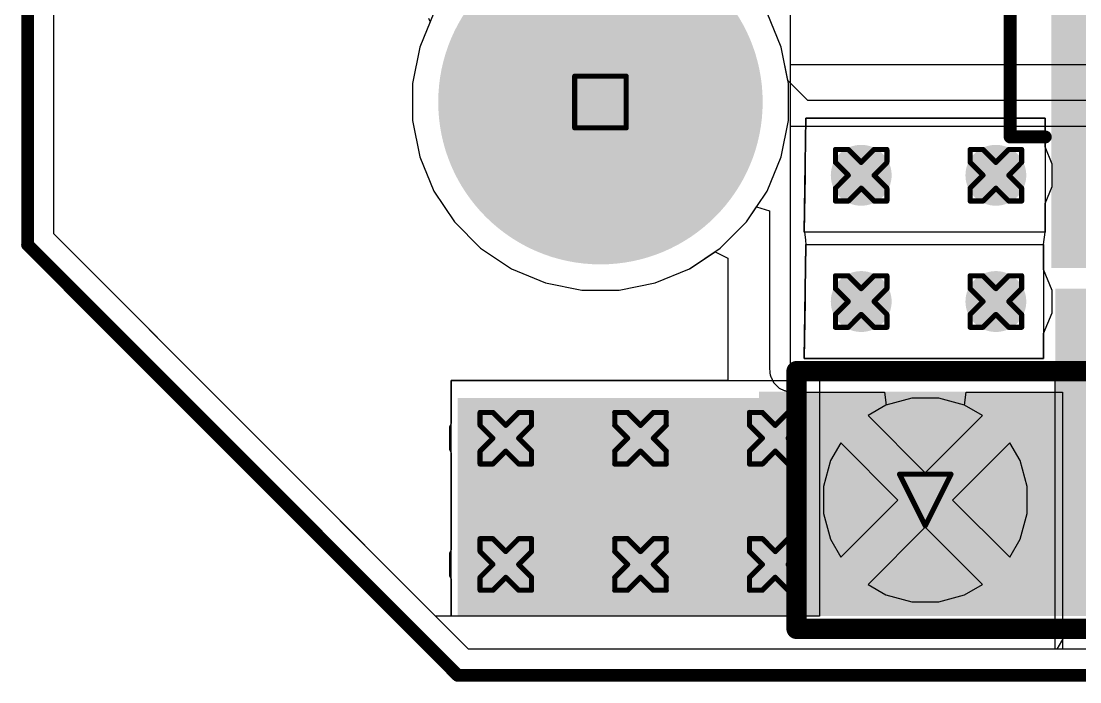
# Model space of a CAD drawing. Header units: inches. Extents: x -6 to 328, y -6 to 90.
# Drawn here: x -5.71 to 4.73, y -5.71 to 0.8 of the extents above; entities that cross this region are included whole.
import ezdxf

# ---------------------------------------------------------------- set-up
doc = ezdxf.new("R2010")
doc.units = ezdxf.units.IN
for name, color, linetype in [('Board Outline', 216, 'Continuous'), ('Bottom Layer', 5, 'Continuous'), ('Bottom Solder', 6, 'Continuous'), ('Drill Drawing', 1, 'Continuous'), ('GND', 76, 'Continuous'), ('Multi-Layer', 9, 'Continuous'), ('Pad Holes', 156, 'Continuous'), ('PWR', 16, 'Continuous'), ('Top Layer', 1, 'Continuous'), ('Top Overlay', 2, 'Continuous'), ('Top Paste', 8, 'Continuous'), ('Top Solder', 216, 'Continuous'), ('Via Holes', 16, 'Continuous')]:
    doc.layers.add(name, color=color, linetype=linetype)

# ---------------------------------------------------------------- blocks, each defined once
blk = doc.blocks.new('HDR1X2__54')
at = {"layer": 'Bottom Layer'}
blk.add_hatch(color=5, dxfattribs=at).paths.add_polyline_path([(-0.75, 0.75), (0.75, 0.75), (0.75, -0.75), (-0.75, -0.75)])
h = blk.add_hatch(color=5, dxfattribs=at)
edge = h.paths.add_edge_path()
edge.add_arc((2.54, 0), 0.75, 0, 360)
at = {"layer": 'Bottom Solder'}
blk.add_hatch(color=6, dxfattribs=at).paths.add_polyline_path([(-0.852, 0.852), (0.852, 0.852), (0.852, -0.852), (-0.852, -0.852)])
h = blk.add_hatch(color=6, dxfattribs=at)
edge = h.paths.add_edge_path()
edge.add_arc((2.54, 0), 0.852, 0, 360)
at = {"layer": 'GND'}
blk.add_hatch(color=76, dxfattribs=at).paths.add_polyline_path([(-0.75, 0.75), (0.75, 0.75), (0.75, -0.75), (-0.75, -0.75)])
h = blk.add_hatch(color=76, dxfattribs=at)
edge = h.paths.add_edge_path()
edge.add_arc((2.54, 0), 0.75, 0, 360)
at = {"layer": 'Multi-Layer'}
blk.add_hatch(color=9, dxfattribs=at).paths.add_polyline_path([(-0.75, 0.75), (0.75, 0.75), (0.75, -0.75), (-0.75, -0.75)])
h = blk.add_hatch(color=9, dxfattribs=at)
edge = h.paths.add_edge_path()
edge.add_arc((2.54, 0), 0.75, 0, 360)
at = {"layer": 'Pad Holes'}
h = blk.add_hatch(color=7, dxfattribs=at)
edge = h.paths.add_edge_path()
edge.add_arc((0, 0), 0.45, 0, 360)
h = blk.add_hatch(color=7, dxfattribs=at)
edge = h.paths.add_edge_path()
edge.add_arc((2.54, 0), 0.45, 0, 360)
at = {"layer": 'PWR'}
blk.add_hatch(color=16, dxfattribs=at).paths.add_polyline_path([(-0.75, 0.75), (0.75, 0.75), (0.75, -0.75), (-0.75, -0.75)])
h = blk.add_hatch(color=16, dxfattribs=at)
edge = h.paths.add_edge_path()
edge.add_arc((2.54, 0), 0.75, 0, 360)
at = {"layer": 'Top Layer'}
blk.add_hatch(color=1, dxfattribs=at).paths.add_polyline_path([(-0.75, 0.75), (0.75, 0.75), (0.75, -0.75), (-0.75, -0.75)])
h = blk.add_hatch(color=1, dxfattribs=at)
edge = h.paths.add_edge_path()
edge.add_arc((2.54, 0), 0.75, 0, 360)
at = {"layer": 'Top Solder'}
blk.add_hatch(color=216, dxfattribs=at).paths.add_polyline_path([(-0.852, 0.852), (0.852, 0.852), (0.852, -0.852), (-0.852, -0.852)])
h = blk.add_hatch(color=216, dxfattribs=at)
edge = h.paths.add_edge_path()
edge.add_arc((2.54, 0), 0.852, 0, 360)
at = {"layer": 'Top Overlay', "const_width": 0.2}
for points in [[(-1.27, 1.27), (-1.27, -1.27)], [(3.81, 1.27), (-1.27, 1.27)], [(3.81, 1.27), (3.81, -1.27)], [(3.81, -1.27), (-1.27, -1.27)]]:
    blk.add_lwpolyline(points, dxfattribs=at)
at = {"layer": 'Top Overlay', "const_width": 0.1}
for points in [[(-1.32, 1.27, 1), (-1.22, 1.27, 1)], [(-1.32, 1.27, 1), (-1.22, 1.27, 1)], [(3.76, 1.27, 1), (3.86, 1.27, 1)], [(3.76, 1.27, 1), (3.86, 1.27, 1)], [(-1.32, -1.27, 1), (-1.22, -1.27, 1)], [(-1.32, -1.27, 1), (-1.22, -1.27, 1)], [(3.76, -1.27, 1), (3.86, -1.27, 1)], [(3.76, -1.27, 1), (3.86, -1.27, 1)]]:
    blk.add_lwpolyline(points, format="xyb", close=True, dxfattribs=at)
blk = doc.blocks.new('SMA_60')
at = {"layer": 'Top Layer'}
for points in [[(-3.25, 0.85), (-0.75, 0.85), (-0.75, -0.85), (-3.25, -0.85)], [(0.75, 0.85), (3.25, 0.85), (3.25, -0.85), (0.75, -0.85)]]:
    blk.add_hatch(color=1, dxfattribs=at).paths.add_polyline_path(points)
at = {"layer": 'Top Overlay'}
for points in [[(-4.445, -1.422), (-3.278, -1.422), (-3.278, 1.422), (-4.445, 1.422)], [(-3.3, 0.924), (-2.596, 0.924), (-2.596, 1.422), (-3.3, 1.422)], [(-3.3, -1.422), (-2.596, -1.422), (-2.596, -0.924), (-3.3, -0.924)]]:
    blk.add_hatch(color=2, dxfattribs=at).paths.add_polyline_path(points)
at = {"layer": 'Top Paste'}
for points in [[(-3.25, 0.85), (-0.75, 0.85), (-0.75, -0.85), (-3.25, -0.85)], [(0.75, 0.85), (3.25, 0.85), (3.25, -0.85), (0.75, -0.85)]]:
    blk.add_hatch(color=8, dxfattribs=at).paths.add_polyline_path(points)
at = {"layer": 'Top Solder'}
for points in [[(-3.352, 0.952), (-0.648, 0.952), (-0.648, -0.952), (-3.352, -0.952)], [(0.648, 0.952), (3.352, 0.952), (3.352, -0.952), (0.648, -0.952)]]:
    blk.add_hatch(color=216, dxfattribs=at).paths.add_polyline_path(points)
at = {"layer": 'Top Overlay', "const_width": 0.127}
for points in [[(2.061, 1.358), (-2.658, 1.358)], [(2.061, 1.012), (2.061, 1.358)], [(2.061, -1.358), (2.061, -1.012)], [(2.061, -1.358), (-2.658, -1.358)]]:
    blk.add_lwpolyline(points, dxfattribs=at)
at = {"layer": 'Top Overlay', "const_width": 0.0635}
for points in [[(-2.69, 1.358, 1), (-2.626, 1.358, 1)], [(2.029, 1.358, 1), (2.093, 1.358, 1)], [(2.029, 1.358, 1), (2.093, 1.358, 1)], [(2.029, 1.012, 1), (2.093, 1.012, 1)], [(2.029, -1.012, 1), (2.093, -1.012, 1)], [(-2.69, -1.358, 1), (-2.626, -1.358, 1)], [(2.029, -1.358, 1), (2.093, -1.358, 1)], [(2.029, -1.358, 1), (2.093, -1.358, 1)]]:
    blk.add_lwpolyline(points, format="xyb", close=True, dxfattribs=at)

msp = doc.modelspace()

# ---------------------------------------------------------------- hatches: boundary and pattern name
at = {"layer": 'Bottom Layer'}
h = msp.add_hatch(color=5, dxfattribs=at)
edge = h.paths.add_edge_path()
edge.add_arc((2.572, -0.722), 0.3, 0, 360)
h = msp.add_hatch(color=5, dxfattribs=at)
edge = h.paths.add_edge_path()
edge.add_arc((3.9, -0.722), 0.3, 0, 360)
h = msp.add_hatch(color=5, dxfattribs=at)
edge = h.paths.add_edge_path()
edge.add_arc((2.572, -1.966), 0.3, 0, 360)
h = msp.add_hatch(color=5, dxfattribs=at)
edge = h.paths.add_edge_path()
edge.add_arc((3.9, -1.966), 0.3, 0, 360)
msp.add_hatch(color=5, dxfattribs=at).paths.add_polyline_path([(-1.407, -5.065), (4.43, -5.065), (4.43, -2.918), (-1.407, -2.918)])
h = msp.add_hatch(color=5, dxfattribs=at)
edge = h.paths.add_edge_path()
edge.add_arc((-0.934, -3.313), 0.3, 0, 360)
h = msp.add_hatch(color=5, dxfattribs=at)
edge = h.paths.add_edge_path()
edge.add_arc((0.395, -3.313), 0.3, 0, 360)
h = msp.add_hatch(color=5, dxfattribs=at)
edge = h.paths.add_edge_path()
edge.add_arc((1.724, -3.313), 0.3, 0, 360)
h = msp.add_hatch(color=5, dxfattribs=at)
edge = h.paths.add_edge_path()
edge.add_arc((-0.934, -4.557), 0.3, 0, 360)
h = msp.add_hatch(color=5, dxfattribs=at)
edge = h.paths.add_edge_path()
edge.add_arc((0.395, -4.557), 0.3, 0, 360)
h = msp.add_hatch(color=5, dxfattribs=at)
edge = h.paths.add_edge_path()
edge.add_arc((1.724, -4.557), 0.3, 0, 360)
at = {"layer": 'Bottom Solder'}
h = msp.add_hatch(color=6, dxfattribs=at)
edge = h.paths.add_edge_path()
edge.add_arc((0, 0), 0.102, 0, 360)
at = {"layer": 'GND'}
h = msp.add_hatch(color=76, dxfattribs=at)
edge = h.paths.add_edge_path()
edge.add_arc((2.572, -0.722), 0.3, 0, 360)
h = msp.add_hatch(color=76, dxfattribs=at)
edge = h.paths.add_edge_path()
edge.add_arc((3.9, -0.722), 0.3, 0, 360)
h = msp.add_hatch(color=76, dxfattribs=at)
edge = h.paths.add_edge_path()
edge.add_arc((2.572, -1.966), 0.3, 0, 360)
h = msp.add_hatch(color=76, dxfattribs=at)
edge = h.paths.add_edge_path()
edge.add_arc((3.9, -1.966), 0.3, 0, 360)
msp.add_hatch(color=76, dxfattribs=at).paths.add_polyline_path([(1.563, -4.887), (4.74, -4.887), (4.74, -2.855), (1.563, -2.855)])
h = msp.add_hatch(color=76, dxfattribs=at)
edge = h.paths.add_edge_path()
edge.add_arc((-0.934, -3.313), 0.3, 0, 360)
h = msp.add_hatch(color=76, dxfattribs=at)
edge = h.paths.add_edge_path()
edge.add_arc((0.395, -3.313), 0.3, 0, 360)
h = msp.add_hatch(color=76, dxfattribs=at)
edge = h.paths.add_edge_path()
edge.add_arc((1.724, -3.313), 0.3, 0, 360)
h = msp.add_hatch(color=76, dxfattribs=at)
edge = h.paths.add_edge_path()
edge.add_arc((-0.934, -4.557), 0.3, 0, 360)
h = msp.add_hatch(color=76, dxfattribs=at)
edge = h.paths.add_edge_path()
edge.add_arc((0.395, -4.557), 0.3, 0, 360)
h = msp.add_hatch(color=76, dxfattribs=at)
edge = h.paths.add_edge_path()
edge.add_arc((1.724, -4.557), 0.3, 0, 360)
at = {"layer": 'Pad Holes'}
h = msp.add_hatch(color=7, dxfattribs=at)
edge = h.paths.add_edge_path()
edge.add_arc((0, 0), 1.6, 0, 360)
at = {"layer": 'PWR'}
h = msp.add_hatch(color=16, dxfattribs=at)
edge = h.paths.add_edge_path()
edge.add_arc((2.572, -0.722), 0.3, 0, 360)
h = msp.add_hatch(color=16, dxfattribs=at)
edge = h.paths.add_edge_path()
edge.add_arc((3.9, -0.722), 0.3, 0, 360)
h = msp.add_hatch(color=16, dxfattribs=at)
edge = h.paths.add_edge_path()
edge.add_arc((2.572, -1.966), 0.3, 0, 360)
h = msp.add_hatch(color=16, dxfattribs=at)
edge = h.paths.add_edge_path()
edge.add_arc((3.9, -1.966), 0.3, 0, 360)
msp.add_hatch(color=16, dxfattribs=at).paths.add_polyline_path([(4.485, -5.065), (7.32, -5.065), (7.32, -1.839), (4.485, -1.839)])
h = msp.add_hatch(color=16, dxfattribs=at)
edge = h.paths.add_edge_path()
edge.add_arc((-0.934, -3.313), 0.3, 0, 360)
h = msp.add_hatch(color=16, dxfattribs=at)
edge = h.paths.add_edge_path()
edge.add_arc((0.395, -3.313), 0.3, 0, 360)
h = msp.add_hatch(color=16, dxfattribs=at)
edge = h.paths.add_edge_path()
edge.add_arc((1.724, -3.313), 0.3, 0, 360)
h = msp.add_hatch(color=16, dxfattribs=at)
edge = h.paths.add_edge_path()
edge.add_arc((-0.934, -4.557), 0.3, 0, 360)
h = msp.add_hatch(color=16, dxfattribs=at)
edge = h.paths.add_edge_path()
edge.add_arc((0.395, -4.557), 0.3, 0, 360)
h = msp.add_hatch(color=16, dxfattribs=at)
edge = h.paths.add_edge_path()
edge.add_arc((1.724, -4.557), 0.3, 0, 360)
at = {"layer": 'Top Layer'}
h = msp.add_hatch(color=1, dxfattribs=at)
edge = h.paths.add_edge_path()
edge.add_arc((2.572, -0.722), 0.3, 0, 360)
h = msp.add_hatch(color=1, dxfattribs=at)
edge = h.paths.add_edge_path()
edge.add_arc((3.9, -0.722), 0.3, 0, 360)
h = msp.add_hatch(color=1, dxfattribs=at)
edge = h.paths.add_edge_path()
edge.add_arc((2.572, -1.966), 0.3, 0, 360)
h = msp.add_hatch(color=1, dxfattribs=at)
edge = h.paths.add_edge_path()
edge.add_arc((3.9, -1.966), 0.3, 0, 360)
msp.add_hatch(color=1, dxfattribs=at).paths.add_polyline_path([(1.724, -5.065), (4.557, -5.065), (4.557, -2.859), (1.724, -2.859)])
h = msp.add_hatch(color=1, dxfattribs=at)
edge = h.paths.add_edge_path()
edge.add_arc((-0.934, -3.313), 0.3, 0, 360)
h = msp.add_hatch(color=1, dxfattribs=at)
edge = h.paths.add_edge_path()
edge.add_arc((0.395, -3.313), 0.3, 0, 360)
h = msp.add_hatch(color=1, dxfattribs=at)
edge = h.paths.add_edge_path()
edge.add_arc((1.724, -3.313), 0.3, 0, 360)
h = msp.add_hatch(color=1, dxfattribs=at)
edge = h.paths.add_edge_path()
edge.add_arc((-0.934, -4.557), 0.3, 0, 360)
h = msp.add_hatch(color=1, dxfattribs=at)
edge = h.paths.add_edge_path()
edge.add_arc((0.395, -4.557), 0.3, 0, 360)
h = msp.add_hatch(color=1, dxfattribs=at)
edge = h.paths.add_edge_path()
edge.add_arc((1.724, -4.557), 0.3, 0, 360)
at = {"layer": 'Top Solder'}
h = msp.add_hatch(color=216, dxfattribs=at)
edge = h.paths.add_edge_path()
edge.add_arc((0, 0), 0.102, 0, 360)
at = {"layer": 'Via Holes'}
h = msp.add_hatch(color=7, dxfattribs=at)
edge = h.paths.add_edge_path()
edge.add_arc((2.572, -0.722), 0.15, 0, 360)
h = msp.add_hatch(color=7, dxfattribs=at)
edge = h.paths.add_edge_path()
edge.add_arc((3.9, -0.722), 0.15, 0, 360)
h = msp.add_hatch(color=7, dxfattribs=at)
edge = h.paths.add_edge_path()
edge.add_arc((2.572, -1.966), 0.15, 0, 360)
h = msp.add_hatch(color=7, dxfattribs=at)
edge = h.paths.add_edge_path()
edge.add_arc((3.9, -1.966), 0.15, 0, 360)
h = msp.add_hatch(color=7, dxfattribs=at)
edge = h.paths.add_edge_path()
edge.add_arc((-0.934, -3.313), 0.15, 0, 360)
h = msp.add_hatch(color=7, dxfattribs=at)
edge = h.paths.add_edge_path()
edge.add_arc((0.395, -3.313), 0.15, 0, 360)
h = msp.add_hatch(color=7, dxfattribs=at)
edge = h.paths.add_edge_path()
edge.add_arc((1.724, -3.313), 0.15, 0, 360)
h = msp.add_hatch(color=7, dxfattribs=at)
edge = h.paths.add_edge_path()
edge.add_arc((-0.934, -4.557), 0.15, 0, 360)
h = msp.add_hatch(color=7, dxfattribs=at)
edge = h.paths.add_edge_path()
edge.add_arc((0.395, -4.557), 0.15, 0, 360)
h = msp.add_hatch(color=7, dxfattribs=at)
edge = h.paths.add_edge_path()
edge.add_arc((1.724, -4.557), 0.15, 0, 360)

# ---------------------------------------------------------------- linework, layer by layer
at = {"layer": 'Board Outline', "const_width": 0.127}
for points in [[(-5.65, 32.407), (-5.65, -1.407)], [(-5.65, -1.407), (-1.407, -5.65)], [(-1.407, -5.65), (32.407, -5.65)]]:
    msp.add_lwpolyline(points, dxfattribs=at)
at = {"layer": 'Board Outline', "const_width": 0.0635}
for points in [[(-5.682, -1.407, 1), (-5.618, -1.407, 1)], [(-5.682, -1.407, 1), (-5.618, -1.407, 1)], [(-1.439, -5.65, 1), (-1.376, -5.65, 1)], [(-1.439, -5.65, 1), (-1.376, -5.65, 1)]]:
    msp.add_lwpolyline(points, format="xyb", close=True, dxfattribs=at)
at = {"layer": 'Bottom Layer'}
for p, q in [((-5.391, -1.3), (-5.391, 19.96)), ((-1.643, 0.878), (-1.783, 0.541)), ((1.783, 0.541), (1.643, 0.878)), ((-1.783, 0.541), (-1.854, 0.183)), ((1.848, 0.213), (1.783, 0.541)), ((2.046, 0.015), (1.848, 0.213)), ((-1.854, 0.183), (-1.854, -0.183)), ((6.437, 0.015), (2.046, 0.015)), ((-1.854, -0.183), (-1.783, -0.541)), ((1.874, -0.471), (1.874, -0.239)), ((1.874, -0.239), (6.335, -0.239)), ((1.874, -2.632), (1.874, -0.471)), ((-1.783, -0.541), (-1.643, -0.878)), ((-1.643, -0.878), (-1.44, -1.182)), ((1.44, -1.182), (1.54, -1.032)), ((1.54, -1.032), (1.667, -1.071)), ((1.667, -1.071), (1.667, -2.632)), ((-1.44, -1.182), (-1.182, -1.44)), ((1.182, -1.44), (1.44, -1.182)), ((-1.3, -5.391), (-5.391, -1.3)), ((-1.182, -1.44), (-0.878, -1.643)), ((0.878, -1.643), (1.182, -1.44)), ((-0.878, -1.643), (-0.541, -1.783)), ((0.541, -1.783), (0.878, -1.643)), ((-0.541, -1.783), (-0.183, -1.854)), ((-0.183, -1.854), (0.183, -1.854)), ((0.183, -1.854), (0.541, -1.783)), ((1.667, -2.632), (1.671, -2.652)), ((1.671, -2.652), (1.671, -2.672)), ((1.671, -2.672), (1.675, -2.689)), ((1.675, -2.689), (1.682, -2.708)), ((1.682, -2.708), (1.683, -2.711)), ((1.683, -2.711), (1.685, -2.713)), ((1.685, -2.713), (1.706, -2.764)), ((1.878, -2.649), (1.874, -2.632)), ((1.895, -2.652), (1.878, -2.649)), ((4.764, -2.652), (1.895, -2.652)), ((1.706, -2.764), (1.74, -2.798)), ((1.74, -2.798), (1.763, -2.821)), ((1.763, -2.821), (1.763, -2.821)), ((1.763, -2.821), (1.763, -2.821)), ((1.763, -2.821), (1.813, -2.842)), ((1.813, -2.842), (1.816, -2.843)), ((1.816, -2.843), (1.818, -2.844)), ((1.818, -2.844), (1.837, -2.852)), ((1.837, -2.852), (1.837, -2.852)), ((1.837, -2.852), (1.837, -2.852)), ((1.837, -2.852), (1.854, -2.855)), ((1.854, -2.855), (1.875, -2.855)), ((1.875, -2.855), (1.895, -2.859)), ((1.895, -2.859), (2.8, -2.859)), ((2.8, -2.859), (2.817, -2.986)), ((3.59, -2.986), (3.607, -2.859)), ((3.607, -2.859), (4.557, -2.859)), ((4.557, -2.859), (4.557, -2.918)), ((4.557, -2.918), (4.557, -2.918)), ((4.557, -2.918), (4.557, -4.926)), ((2.816, -2.986), (2.639, -3.088)), ((2.817, -2.986), (2.816, -2.986)), ((3.591, -2.986), (3.59, -2.986)), ((3.768, -3.088), (3.591, -2.986)), ((2.639, -3.088), (3.204, -3.653)), ((3.204, -3.653), (3.768, -3.088)), ((2.37, -3.358), (2.268, -3.534)), ((2.934, -3.922), (2.37, -3.358)), ((4.037, -3.358), (3.473, -3.922)), ((4.139, -3.534), (4.037, -3.358)), ((2.268, -3.534), (2.2, -3.79)), ((4.208, -3.79), (4.139, -3.534)), ((2.2, -3.79), (2.2, -4.054)), ((4.208, -4.054), (4.208, -3.79)), ((2.37, -4.486), (2.934, -3.922)), ((3.473, -3.922), (4.037, -4.486)), ((2.2, -4.054), (2.268, -4.309)), ((4.139, -4.309), (4.208, -4.054)), ((3.204, -4.191), (2.639, -4.756)), ((3.768, -4.756), (3.204, -4.191)), ((2.268, -4.309), (2.37, -4.486)), ((4.037, -4.486), (4.139, -4.309)), ((2.639, -4.756), (2.816, -4.858)), ((3.591, -4.858), (3.768, -4.756)), ((2.816, -4.858), (3.071, -4.926)), ((3.336, -4.926), (3.591, -4.858)), ((3.071, -4.926), (3.336, -4.926)), ((4.557, -4.926), (4.557, -5.192)), ((4.557, -5.192), (4.571, -5.264)), ((4.571, -5.273), (4.5, -5.391)), ((4.571, -5.264), (4.571, -5.273)), ((4.5, -5.391), (-1.3, -5.391))]:
    msp.add_line(p, q, dxfattribs=at)
at = {"layer": 'Drill Drawing', "const_width": 0.0508}
for points in [[(-0.254, 0.254), (0.254, 0.254)], [(-0.254, -0.254), (-0.254, 0.254)], [(0.254, -0.254), (0.254, 0.254)], [(-0.254, -0.254), (0.254, -0.254)], [(2.318, -0.595), (2.318, -0.468)], [(2.318, -0.468), (2.445, -0.468)], [(2.445, -0.468), (2.572, -0.595)], [(2.572, -0.595), (2.699, -0.468)], [(2.699, -0.468), (2.826, -0.468)], [(2.826, -0.595), (2.826, -0.468)], [(3.646, -0.595), (3.646, -0.468)], [(3.646, -0.468), (3.773, -0.468)], [(3.773, -0.468), (3.9, -0.595)], [(3.9, -0.595), (4.027, -0.468)], [(4.027, -0.468), (4.154, -0.468)], [(4.154, -0.595), (4.154, -0.468)], [(2.318, -0.595), (2.445, -0.722)], [(2.699, -0.722), (2.826, -0.595)], [(3.646, -0.595), (3.773, -0.722)], [(4.027, -0.722), (4.154, -0.595)], [(2.318, -0.849), (2.445, -0.722)], [(2.699, -0.722), (2.826, -0.849)], [(3.646, -0.849), (3.773, -0.722)], [(4.027, -0.722), (4.154, -0.849)], [(2.318, -0.976), (2.318, -0.849)], [(2.445, -0.976), (2.572, -0.849)], [(2.572, -0.849), (2.699, -0.976)], [(2.826, -0.976), (2.826, -0.849)], [(3.646, -0.976), (3.646, -0.849)], [(3.773, -0.976), (3.9, -0.849)], [(3.9, -0.849), (4.027, -0.976)], [(4.154, -0.976), (4.154, -0.849)], [(2.318, -0.976), (2.445, -0.976)], [(2.699, -0.976), (2.826, -0.976)], [(3.646, -0.976), (3.773, -0.976)], [(4.027, -0.976), (4.154, -0.976)], [(2.318, -1.839), (2.318, -1.712)], [(2.318, -1.712), (2.445, -1.712)], [(2.445, -1.712), (2.572, -1.839)], [(2.572, -1.839), (2.699, -1.712)], [(2.699, -1.712), (2.826, -1.712)], [(2.826, -1.839), (2.826, -1.712)], [(3.646, -1.839), (3.646, -1.712)], [(3.646, -1.712), (3.773, -1.712)], [(3.773, -1.712), (3.9, -1.839)], [(3.9, -1.839), (4.027, -1.712)], [(4.027, -1.712), (4.154, -1.712)], [(4.154, -1.839), (4.154, -1.712)], [(2.318, -1.839), (2.445, -1.966)], [(2.699, -1.966), (2.826, -1.839)], [(3.646, -1.839), (3.773, -1.966)], [(4.027, -1.966), (4.154, -1.839)], [(2.318, -2.093), (2.445, -1.966)], [(2.699, -1.966), (2.826, -2.093)], [(3.646, -2.093), (3.773, -1.966)], [(4.027, -1.966), (4.154, -2.093)], [(2.318, -2.22), (2.318, -2.093)], [(2.445, -2.22), (2.572, -2.093)], [(2.572, -2.093), (2.699, -2.22)], [(2.826, -2.22), (2.826, -2.093)], [(3.646, -2.22), (3.646, -2.093)], [(3.773, -2.22), (3.9, -2.093)], [(3.9, -2.093), (4.027, -2.22)], [(4.154, -2.22), (4.154, -2.093)], [(2.318, -2.22), (2.445, -2.22)], [(2.699, -2.22), (2.826, -2.22)], [(3.646, -2.22), (3.773, -2.22)], [(4.027, -2.22), (4.154, -2.22)], [(-1.188, -3.186), (-1.188, -3.059)], [(-1.188, -3.059), (-1.061, -3.059)], [(-1.061, -3.059), (-0.934, -3.186)], [(-0.934, -3.186), (-0.807, -3.059)], [(-0.807, -3.059), (-0.68, -3.059)], [(-0.68, -3.186), (-0.68, -3.059)], [(0.141, -3.186), (0.141, -3.059)], [(0.141, -3.059), (0.268, -3.059)], [(0.268, -3.059), (0.395, -3.186)], [(0.395, -3.186), (0.522, -3.059)], [(0.522, -3.059), (0.649, -3.059)], [(0.649, -3.186), (0.649, -3.059)], [(1.47, -3.186), (1.47, -3.059)], [(1.47, -3.059), (1.597, -3.059)], [(1.597, -3.059), (1.724, -3.186)], [(1.724, -3.186), (1.851, -3.059)], [(1.851, -3.059), (1.978, -3.059)], [(1.978, -3.186), (1.978, -3.059)], [(-1.188, -3.186), (-1.061, -3.313)], [(-0.807, -3.313), (-0.68, -3.186)], [(0.141, -3.186), (0.268, -3.313)], [(0.522, -3.313), (0.649, -3.186)], [(1.47, -3.186), (1.597, -3.313)], [(1.851, -3.313), (1.978, -3.186)], [(-1.188, -3.44), (-1.061, -3.313)], [(-0.807, -3.313), (-0.68, -3.44)], [(0.141, -3.44), (0.268, -3.313)], [(0.522, -3.313), (0.649, -3.44)], [(1.47, -3.44), (1.597, -3.313)], [(1.851, -3.313), (1.978, -3.44)], [(-1.188, -3.567), (-1.188, -3.44)], [(-1.061, -3.567), (-0.934, -3.44)], [(-0.934, -3.44), (-0.807, -3.567)], [(-0.68, -3.567), (-0.68, -3.44)], [(0.141, -3.567), (0.141, -3.44)], [(0.268, -3.567), (0.395, -3.44)], [(0.395, -3.44), (0.522, -3.567)], [(0.649, -3.567), (0.649, -3.44)], [(1.47, -3.567), (1.47, -3.44)], [(1.597, -3.567), (1.724, -3.44)], [(1.724, -3.44), (1.851, -3.567)], [(1.978, -3.567), (1.978, -3.44)], [(-1.188, -3.567), (-1.061, -3.567)], [(-0.807, -3.567), (-0.68, -3.567)], [(0.141, -3.567), (0.268, -3.567)], [(0.522, -3.567), (0.649, -3.567)], [(1.47, -3.567), (1.597, -3.567)], [(1.851, -3.567), (1.978, -3.567)], [(2.95, -3.668), (3.458, -3.668)], [(2.95, -3.668), (3.204, -4.176)], [(3.204, -4.176), (3.458, -3.668)], [(-1.188, -4.43), (-1.188, -4.303)], [(-1.188, -4.303), (-1.061, -4.303)], [(-1.061, -4.303), (-0.934, -4.43)], [(-0.934, -4.43), (-0.807, -4.303)], [(-0.807, -4.303), (-0.68, -4.303)], [(-0.68, -4.43), (-0.68, -4.303)], [(0.141, -4.43), (0.141, -4.303)], [(0.141, -4.303), (0.268, -4.303)], [(0.268, -4.303), (0.395, -4.43)], [(0.395, -4.43), (0.522, -4.303)], [(0.522, -4.303), (0.649, -4.303)], [(0.649, -4.43), (0.649, -4.303)], [(1.47, -4.43), (1.47, -4.303)], [(1.47, -4.303), (1.597, -4.303)], [(1.597, -4.303), (1.724, -4.43)], [(1.724, -4.43), (1.851, -4.303)], [(1.851, -4.303), (1.978, -4.303)], [(1.978, -4.43), (1.978, -4.303)], [(-1.188, -4.43), (-1.061, -4.557)], [(-0.807, -4.557), (-0.68, -4.43)], [(0.141, -4.43), (0.268, -4.557)], [(0.522, -4.557), (0.649, -4.43)], [(1.47, -4.43), (1.597, -4.557)], [(1.851, -4.557), (1.978, -4.43)], [(-1.188, -4.684), (-1.061, -4.557)], [(-0.807, -4.557), (-0.68, -4.684)], [(0.141, -4.684), (0.268, -4.557)], [(0.522, -4.557), (0.649, -4.684)], [(1.47, -4.684), (1.597, -4.557)], [(1.851, -4.557), (1.978, -4.684)], [(-1.188, -4.811), (-1.188, -4.684)], [(-1.061, -4.811), (-0.934, -4.684)], [(-0.934, -4.684), (-0.807, -4.811)], [(-0.68, -4.811), (-0.68, -4.684)], [(0.141, -4.811), (0.141, -4.684)], [(0.268, -4.811), (0.395, -4.684)], [(0.395, -4.684), (0.522, -4.811)], [(0.649, -4.811), (0.649, -4.684)], [(1.47, -4.811), (1.47, -4.684)], [(1.597, -4.811), (1.724, -4.684)], [(1.724, -4.684), (1.851, -4.811)], [(1.978, -4.811), (1.978, -4.684)], [(-1.188, -4.811), (-1.061, -4.811)], [(-0.807, -4.811), (-0.68, -4.811)], [(0.141, -4.811), (0.268, -4.811)], [(0.522, -4.811), (0.649, -4.811)], [(1.47, -4.811), (1.597, -4.811)], [(1.851, -4.811), (1.978, -4.811)]]:
    msp.add_lwpolyline(points, dxfattribs=at)
at = {"layer": 'Drill Drawing', "const_width": 0.0254}
for points in [[(-0.267, 0.254, 1), (-0.241, 0.254, 1)], [(-0.267, 0.254, 1), (-0.241, 0.254, 1)], [(0.241, 0.254, 1), (0.267, 0.254, 1)], [(0.241, 0.254, 1), (0.267, 0.254, 1)], [(-0.267, -0.254, 1), (-0.241, -0.254, 1)], [(-0.267, -0.254, 1), (-0.241, -0.254, 1)], [(0.241, -0.254, 1), (0.267, -0.254, 1)], [(0.241, -0.254, 1), (0.267, -0.254, 1)], [(2.305, -0.468, 1), (2.33, -0.468, 1)], [(2.305, -0.468, 1), (2.33, -0.468, 1)], [(2.432, -0.468, 1), (2.457, -0.468, 1)], [(2.432, -0.468, 1), (2.457, -0.468, 1)], [(2.686, -0.468, 1), (2.711, -0.468, 1)], [(2.686, -0.468, 1), (2.711, -0.468, 1)], [(2.813, -0.468, 1), (2.838, -0.468, 1)], [(2.813, -0.468, 1), (2.838, -0.468, 1)], [(3.634, -0.468, 1), (3.659, -0.468, 1)], [(3.634, -0.468, 1), (3.659, -0.468, 1)], [(3.761, -0.468, 1), (3.786, -0.468, 1)], [(3.761, -0.468, 1), (3.786, -0.468, 1)], [(4.015, -0.468, 1), (4.04, -0.468, 1)], [(4.015, -0.468, 1), (4.04, -0.468, 1)], [(4.142, -0.468, 1), (4.167, -0.468, 1)], [(4.142, -0.468, 1), (4.167, -0.468, 1)], [(2.305, -0.595, 1), (2.33, -0.595, 1)], [(2.305, -0.595, 1), (2.33, -0.595, 1)], [(2.559, -0.595, 1), (2.584, -0.595, 1)], [(2.559, -0.595, 1), (2.584, -0.595, 1)], [(2.813, -0.595, 1), (2.838, -0.595, 1)], [(2.813, -0.595, 1), (2.838, -0.595, 1)], [(3.634, -0.595, 1), (3.659, -0.595, 1)], [(3.634, -0.595, 1), (3.659, -0.595, 1)], [(3.888, -0.595, 1), (3.913, -0.595, 1)], [(3.888, -0.595, 1), (3.913, -0.595, 1)], [(4.142, -0.595, 1), (4.167, -0.595, 1)], [(4.142, -0.595, 1), (4.167, -0.595, 1)], [(2.432, -0.722, 1), (2.457, -0.722, 1)], [(2.432, -0.722, 1), (2.457, -0.722, 1)], [(2.686, -0.722, 1), (2.711, -0.722, 1)], [(2.686, -0.722, 1), (2.711, -0.722, 1)], [(3.761, -0.722, 1), (3.786, -0.722, 1)], [(3.761, -0.722, 1), (3.786, -0.722, 1)], [(4.015, -0.722, 1), (4.04, -0.722, 1)], [(4.015, -0.722, 1), (4.04, -0.722, 1)], [(2.305, -0.849, 1), (2.33, -0.849, 1)], [(2.305, -0.849, 1), (2.33, -0.849, 1)], [(2.559, -0.849, 1), (2.584, -0.849, 1)], [(2.559, -0.849, 1), (2.584, -0.849, 1)], [(2.813, -0.849, 1), (2.838, -0.849, 1)], [(2.813, -0.849, 1), (2.838, -0.849, 1)], [(3.634, -0.849, 1), (3.659, -0.849, 1)], [(3.634, -0.849, 1), (3.659, -0.849, 1)], [(3.888, -0.849, 1), (3.913, -0.849, 1)], [(3.888, -0.849, 1), (3.913, -0.849, 1)], [(4.142, -0.849, 1), (4.167, -0.849, 1)], [(4.142, -0.849, 1), (4.167, -0.849, 1)], [(2.305, -0.976, 1), (2.33, -0.976, 1)], [(2.305, -0.976, 1), (2.33, -0.976, 1)], [(2.432, -0.976, 1), (2.457, -0.976, 1)], [(2.432, -0.976, 1), (2.457, -0.976, 1)], [(2.686, -0.976, 1), (2.711, -0.976, 1)], [(2.686, -0.976, 1), (2.711, -0.976, 1)], [(2.813, -0.976, 1), (2.838, -0.976, 1)], [(2.813, -0.976, 1), (2.838, -0.976, 1)], [(3.634, -0.976, 1), (3.659, -0.976, 1)], [(3.634, -0.976, 1), (3.659, -0.976, 1)], [(3.761, -0.976, 1), (3.786, -0.976, 1)], [(3.761, -0.976, 1), (3.786, -0.976, 1)], [(4.015, -0.976, 1), (4.04, -0.976, 1)], [(4.015, -0.976, 1), (4.04, -0.976, 1)], [(4.142, -0.976, 1), (4.167, -0.976, 1)], [(4.142, -0.976, 1), (4.167, -0.976, 1)], [(2.305, -1.712, 1), (2.33, -1.712, 1)], [(2.305, -1.712, 1), (2.33, -1.712, 1)], [(2.432, -1.712, 1), (2.457, -1.712, 1)], [(2.432, -1.712, 1), (2.457, -1.712, 1)], [(2.686, -1.712, 1), (2.711, -1.712, 1)], [(2.686, -1.712, 1), (2.711, -1.712, 1)], [(2.813, -1.712, 1), (2.838, -1.712, 1)], [(2.813, -1.712, 1), (2.838, -1.712, 1)], [(3.634, -1.712, 1), (3.659, -1.712, 1)], [(3.634, -1.712, 1), (3.659, -1.712, 1)], [(3.761, -1.712, 1), (3.786, -1.712, 1)], [(3.761, -1.712, 1), (3.786, -1.712, 1)], [(4.015, -1.712, 1), (4.04, -1.712, 1)], [(4.015, -1.712, 1), (4.04, -1.712, 1)], [(4.142, -1.712, 1), (4.167, -1.712, 1)], [(4.142, -1.712, 1), (4.167, -1.712, 1)], [(2.305, -1.839, 1), (2.33, -1.839, 1)], [(2.305, -1.839, 1), (2.33, -1.839, 1)], [(2.559, -1.839, 1), (2.584, -1.839, 1)], [(2.559, -1.839, 1), (2.584, -1.839, 1)], [(2.813, -1.839, 1), (2.838, -1.839, 1)], [(2.813, -1.839, 1), (2.838, -1.839, 1)], [(3.634, -1.839, 1), (3.659, -1.839, 1)], [(3.634, -1.839, 1), (3.659, -1.839, 1)], [(3.888, -1.839, 1), (3.913, -1.839, 1)], [(3.888, -1.839, 1), (3.913, -1.839, 1)], [(4.142, -1.839, 1), (4.167, -1.839, 1)], [(4.142, -1.839, 1), (4.167, -1.839, 1)], [(2.432, -1.966, 1), (2.457, -1.966, 1)], [(2.432, -1.966, 1), (2.457, -1.966, 1)], [(2.686, -1.966, 1), (2.711, -1.966, 1)], [(2.686, -1.966, 1), (2.711, -1.966, 1)], [(3.761, -1.966, 1), (3.786, -1.966, 1)], [(3.761, -1.966, 1), (3.786, -1.966, 1)], [(4.015, -1.966, 1), (4.04, -1.966, 1)], [(4.015, -1.966, 1), (4.04, -1.966, 1)], [(2.305, -2.093, 1), (2.33, -2.093, 1)], [(2.305, -2.093, 1), (2.33, -2.093, 1)], [(2.559, -2.093, 1), (2.584, -2.093, 1)], [(2.559, -2.093, 1), (2.584, -2.093, 1)], [(2.813, -2.093, 1), (2.838, -2.093, 1)], [(2.813, -2.093, 1), (2.838, -2.093, 1)], [(3.634, -2.093, 1), (3.659, -2.093, 1)], [(3.634, -2.093, 1), (3.659, -2.093, 1)], [(3.888, -2.093, 1), (3.913, -2.093, 1)], [(3.888, -2.093, 1), (3.913, -2.093, 1)], [(4.142, -2.093, 1), (4.167, -2.093, 1)], [(4.142, -2.093, 1), (4.167, -2.093, 1)], [(2.305, -2.22, 1), (2.33, -2.22, 1)], [(2.305, -2.22, 1), (2.33, -2.22, 1)], [(2.432, -2.22, 1), (2.457, -2.22, 1)], [(2.432, -2.22, 1), (2.457, -2.22, 1)], [(2.686, -2.22, 1), (2.711, -2.22, 1)], [(2.686, -2.22, 1), (2.711, -2.22, 1)], [(2.813, -2.22, 1), (2.838, -2.22, 1)], [(2.813, -2.22, 1), (2.838, -2.22, 1)], [(3.634, -2.22, 1), (3.659, -2.22, 1)], [(3.634, -2.22, 1), (3.659, -2.22, 1)], [(3.761, -2.22, 1), (3.786, -2.22, 1)], [(3.761, -2.22, 1), (3.786, -2.22, 1)], [(4.015, -2.22, 1), (4.04, -2.22, 1)], [(4.015, -2.22, 1), (4.04, -2.22, 1)], [(4.142, -2.22, 1), (4.167, -2.22, 1)], [(4.142, -2.22, 1), (4.167, -2.22, 1)], [(-1.2, -3.059, 1), (-1.175, -3.059, 1)], [(-1.2, -3.059, 1), (-1.175, -3.059, 1)], [(-1.073, -3.059, 1), (-1.048, -3.059, 1)], [(-1.073, -3.059, 1), (-1.048, -3.059, 1)], [(-0.819, -3.059, 1), (-0.794, -3.059, 1)], [(-0.819, -3.059, 1), (-0.794, -3.059, 1)], [(-0.692, -3.059, 1), (-0.667, -3.059, 1)], [(-0.692, -3.059, 1), (-0.667, -3.059, 1)], [(0.128, -3.059, 1), (0.154, -3.059, 1)], [(0.128, -3.059, 1), (0.154, -3.059, 1)], [(0.255, -3.059, 1), (0.281, -3.059, 1)], [(0.255, -3.059, 1), (0.281, -3.059, 1)], [(0.509, -3.059, 1), (0.535, -3.059, 1)], [(0.509, -3.059, 1), (0.535, -3.059, 1)], [(0.636, -3.059, 1), (0.662, -3.059, 1)], [(0.636, -3.059, 1), (0.662, -3.059, 1)], [(1.457, -3.059, 1), (1.483, -3.059, 1)], [(1.457, -3.059, 1), (1.483, -3.059, 1)], [(1.584, -3.059, 1), (1.61, -3.059, 1)], [(1.584, -3.059, 1), (1.61, -3.059, 1)], [(1.838, -3.059, 1), (1.864, -3.059, 1)], [(1.838, -3.059, 1), (1.864, -3.059, 1)], [(1.965, -3.059, 1), (1.991, -3.059, 1)], [(1.965, -3.059, 1), (1.991, -3.059, 1)], [(-1.2, -3.186, 1), (-1.175, -3.186, 1)], [(-1.2, -3.186, 1), (-1.175, -3.186, 1)], [(-0.946, -3.186, 1), (-0.921, -3.186, 1)], [(-0.946, -3.186, 1), (-0.921, -3.186, 1)], [(-0.692, -3.186, 1), (-0.667, -3.186, 1)], [(-0.692, -3.186, 1), (-0.667, -3.186, 1)], [(0.128, -3.186, 1), (0.154, -3.186, 1)], [(0.128, -3.186, 1), (0.154, -3.186, 1)], [(0.382, -3.186, 1), (0.408, -3.186, 1)], [(0.382, -3.186, 1), (0.408, -3.186, 1)], [(0.636, -3.186, 1), (0.662, -3.186, 1)], [(0.636, -3.186, 1), (0.662, -3.186, 1)], [(1.457, -3.186, 1), (1.483, -3.186, 1)], [(1.457, -3.186, 1), (1.483, -3.186, 1)], [(1.711, -3.186, 1), (1.737, -3.186, 1)], [(1.711, -3.186, 1), (1.737, -3.186, 1)], [(1.965, -3.186, 1), (1.991, -3.186, 1)], [(1.965, -3.186, 1), (1.991, -3.186, 1)], [(-1.073, -3.313, 1), (-1.048, -3.313, 1)], [(-1.073, -3.313, 1), (-1.048, -3.313, 1)], [(-0.819, -3.313, 1), (-0.794, -3.313, 1)], [(-0.819, -3.313, 1), (-0.794, -3.313, 1)], [(0.255, -3.313, 1), (0.281, -3.313, 1)], [(0.255, -3.313, 1), (0.281, -3.313, 1)], [(0.509, -3.313, 1), (0.535, -3.313, 1)], [(0.509, -3.313, 1), (0.535, -3.313, 1)], [(1.584, -3.313, 1), (1.61, -3.313, 1)], [(1.584, -3.313, 1), (1.61, -3.313, 1)], [(1.838, -3.313, 1), (1.864, -3.313, 1)], [(1.838, -3.313, 1), (1.864, -3.313, 1)], [(-1.2, -3.44, 1), (-1.175, -3.44, 1)], [(-1.2, -3.44, 1), (-1.175, -3.44, 1)], [(-0.946, -3.44, 1), (-0.921, -3.44, 1)], [(-0.946, -3.44, 1), (-0.921, -3.44, 1)], [(-0.692, -3.44, 1), (-0.667, -3.44, 1)], [(-0.692, -3.44, 1), (-0.667, -3.44, 1)], [(0.128, -3.44, 1), (0.154, -3.44, 1)], [(0.128, -3.44, 1), (0.154, -3.44, 1)], [(0.382, -3.44, 1), (0.408, -3.44, 1)], [(0.382, -3.44, 1), (0.408, -3.44, 1)], [(0.636, -3.44, 1), (0.662, -3.44, 1)], [(0.636, -3.44, 1), (0.662, -3.44, 1)], [(1.457, -3.44, 1), (1.483, -3.44, 1)], [(1.457, -3.44, 1), (1.483, -3.44, 1)], [(1.711, -3.44, 1), (1.737, -3.44, 1)], [(1.711, -3.44, 1), (1.737, -3.44, 1)], [(1.965, -3.44, 1), (1.991, -3.44, 1)], [(1.965, -3.44, 1), (1.991, -3.44, 1)], [(-1.2, -3.567, 1), (-1.175, -3.567, 1)], [(-1.2, -3.567, 1), (-1.175, -3.567, 1)], [(-1.073, -3.567, 1), (-1.048, -3.567, 1)], [(-1.073, -3.567, 1), (-1.048, -3.567, 1)], [(-0.819, -3.567, 1), (-0.794, -3.567, 1)], [(-0.819, -3.567, 1), (-0.794, -3.567, 1)], [(-0.692, -3.567, 1), (-0.667, -3.567, 1)], [(-0.692, -3.567, 1), (-0.667, -3.567, 1)], [(0.128, -3.567, 1), (0.154, -3.567, 1)], [(0.128, -3.567, 1), (0.154, -3.567, 1)], [(0.255, -3.567, 1), (0.281, -3.567, 1)], [(0.255, -3.567, 1), (0.281, -3.567, 1)], [(0.509, -3.567, 1), (0.535, -3.567, 1)], [(0.509, -3.567, 1), (0.535, -3.567, 1)], [(0.636, -3.567, 1), (0.662, -3.567, 1)], [(0.636, -3.567, 1), (0.662, -3.567, 1)], [(1.457, -3.567, 1), (1.483, -3.567, 1)], [(1.457, -3.567, 1), (1.483, -3.567, 1)], [(1.584, -3.567, 1), (1.61, -3.567, 1)], [(1.584, -3.567, 1), (1.61, -3.567, 1)], [(1.838, -3.567, 1), (1.864, -3.567, 1)], [(1.838, -3.567, 1), (1.864, -3.567, 1)], [(1.965, -3.567, 1), (1.991, -3.567, 1)], [(1.965, -3.567, 1), (1.991, -3.567, 1)], [(2.937, -3.668, 1), (2.962, -3.668, 1)], [(2.937, -3.668, 1), (2.962, -3.668, 1)], [(3.445, -3.668, 1), (3.47, -3.668, 1)], [(3.445, -3.668, 1), (3.47, -3.668, 1)], [(3.191, -4.176, 1), (3.216, -4.176, 1)], [(3.191, -4.176, 1), (3.216, -4.176, 1)], [(-1.2, -4.303, 1), (-1.175, -4.303, 1)], [(-1.2, -4.303, 1), (-1.175, -4.303, 1)], [(-1.073, -4.303, 1), (-1.048, -4.303, 1)], [(-1.073, -4.303, 1), (-1.048, -4.303, 1)], [(-0.819, -4.303, 1), (-0.794, -4.303, 1)], [(-0.819, -4.303, 1), (-0.794, -4.303, 1)], [(-0.692, -4.303, 1), (-0.667, -4.303, 1)], [(-0.692, -4.303, 1), (-0.667, -4.303, 1)], [(0.128, -4.303, 1), (0.154, -4.303, 1)], [(0.128, -4.303, 1), (0.154, -4.303, 1)], [(0.255, -4.303, 1), (0.281, -4.303, 1)], [(0.255, -4.303, 1), (0.281, -4.303, 1)], [(0.509, -4.303, 1), (0.535, -4.303, 1)], [(0.509, -4.303, 1), (0.535, -4.303, 1)], [(0.636, -4.303, 1), (0.662, -4.303, 1)], [(0.636, -4.303, 1), (0.662, -4.303, 1)], [(1.457, -4.303, 1), (1.483, -4.303, 1)], [(1.457, -4.303, 1), (1.483, -4.303, 1)], [(1.584, -4.303, 1), (1.61, -4.303, 1)], [(1.584, -4.303, 1), (1.61, -4.303, 1)], [(1.838, -4.303, 1), (1.864, -4.303, 1)], [(1.838, -4.303, 1), (1.864, -4.303, 1)], [(1.965, -4.303, 1), (1.991, -4.303, 1)], [(1.965, -4.303, 1), (1.991, -4.303, 1)], [(-1.2, -4.43, 1), (-1.175, -4.43, 1)], [(-1.2, -4.43, 1), (-1.175, -4.43, 1)], [(-0.946, -4.43, 1), (-0.921, -4.43, 1)], [(-0.946, -4.43, 1), (-0.921, -4.43, 1)], [(-0.692, -4.43, 1), (-0.667, -4.43, 1)], [(-0.692, -4.43, 1), (-0.667, -4.43, 1)], [(0.128, -4.43, 1), (0.154, -4.43, 1)], [(0.128, -4.43, 1), (0.154, -4.43, 1)], [(0.382, -4.43, 1), (0.408, -4.43, 1)], [(0.382, -4.43, 1), (0.408, -4.43, 1)], [(0.636, -4.43, 1), (0.662, -4.43, 1)], [(0.636, -4.43, 1), (0.662, -4.43, 1)], [(1.457, -4.43, 1), (1.483, -4.43, 1)], [(1.457, -4.43, 1), (1.483, -4.43, 1)], [(1.711, -4.43, 1), (1.737, -4.43, 1)], [(1.711, -4.43, 1), (1.737, -4.43, 1)], [(1.965, -4.43, 1), (1.991, -4.43, 1)], [(1.965, -4.43, 1), (1.991, -4.43, 1)], [(-1.073, -4.557, 1), (-1.048, -4.557, 1)], [(-1.073, -4.557, 1), (-1.048, -4.557, 1)], [(-0.819, -4.557, 1), (-0.794, -4.557, 1)], [(-0.819, -4.557, 1), (-0.794, -4.557, 1)], [(0.255, -4.557, 1), (0.281, -4.557, 1)], [(0.255, -4.557, 1), (0.281, -4.557, 1)], [(0.509, -4.557, 1), (0.535, -4.557, 1)], [(0.509, -4.557, 1), (0.535, -4.557, 1)], [(1.584, -4.557, 1), (1.61, -4.557, 1)], [(1.584, -4.557, 1), (1.61, -4.557, 1)], [(1.838, -4.557, 1), (1.864, -4.557, 1)], [(1.838, -4.557, 1), (1.864, -4.557, 1)], [(-1.2, -4.684, 1), (-1.175, -4.684, 1)], [(-1.2, -4.684, 1), (-1.175, -4.684, 1)], [(-0.946, -4.684, 1), (-0.921, -4.684, 1)], [(-0.946, -4.684, 1), (-0.921, -4.684, 1)], [(-0.692, -4.684, 1), (-0.667, -4.684, 1)], [(-0.692, -4.684, 1), (-0.667, -4.684, 1)], [(0.128, -4.684, 1), (0.154, -4.684, 1)], [(0.128, -4.684, 1), (0.154, -4.684, 1)], [(0.382, -4.684, 1), (0.408, -4.684, 1)], [(0.382, -4.684, 1), (0.408, -4.684, 1)], [(0.636, -4.684, 1), (0.662, -4.684, 1)], [(0.636, -4.684, 1), (0.662, -4.684, 1)], [(1.457, -4.684, 1), (1.483, -4.684, 1)], [(1.457, -4.684, 1), (1.483, -4.684, 1)], [(1.711, -4.684, 1), (1.737, -4.684, 1)], [(1.711, -4.684, 1), (1.737, -4.684, 1)], [(1.965, -4.684, 1), (1.991, -4.684, 1)], [(1.965, -4.684, 1), (1.991, -4.684, 1)], [(-1.2, -4.811, 1), (-1.175, -4.811, 1)], [(-1.2, -4.811, 1), (-1.175, -4.811, 1)], [(-1.073, -4.811, 1), (-1.048, -4.811, 1)], [(-1.073, -4.811, 1), (-1.048, -4.811, 1)], [(-0.819, -4.811, 1), (-0.794, -4.811, 1)], [(-0.819, -4.811, 1), (-0.794, -4.811, 1)], [(-0.692, -4.811, 1), (-0.667, -4.811, 1)], [(-0.692, -4.811, 1), (-0.667, -4.811, 1)], [(0.128, -4.811, 1), (0.154, -4.811, 1)], [(0.128, -4.811, 1), (0.154, -4.811, 1)], [(0.255, -4.811, 1), (0.281, -4.811, 1)], [(0.255, -4.811, 1), (0.281, -4.811, 1)], [(0.509, -4.811, 1), (0.535, -4.811, 1)], [(0.509, -4.811, 1), (0.535, -4.811, 1)], [(0.636, -4.811, 1), (0.662, -4.811, 1)], [(0.636, -4.811, 1), (0.662, -4.811, 1)], [(1.457, -4.811, 1), (1.483, -4.811, 1)], [(1.457, -4.811, 1), (1.483, -4.811, 1)], [(1.584, -4.811, 1), (1.61, -4.811, 1)], [(1.584, -4.811, 1), (1.61, -4.811, 1)], [(1.838, -4.811, 1), (1.864, -4.811, 1)], [(1.838, -4.811, 1), (1.864, -4.811, 1)], [(1.965, -4.811, 1), (1.991, -4.811, 1)], [(1.965, -4.811, 1), (1.991, -4.811, 1)]]:
    msp.add_lwpolyline(points, format="xyb", close=True, dxfattribs=at)
at = {"layer": 'GND'}
for p, q in [((-5.391, -1.3), (-5.391, 32.3)), ((-1.643, 0.878), (-1.783, 0.541)), ((1.783, 0.541), (1.643, 0.878)), ((-1.783, 0.541), (-1.854, 0.183)), ((1.854, 0.183), (1.783, 0.541)), ((-1.854, 0.183), (-1.854, -0.183)), ((1.854, -0.183), (1.854, 0.183)), ((-1.854, -0.183), (-1.783, -0.541)), ((1.783, -0.541), (1.854, -0.183)), ((2.008, -1.283), (2.027, -0.159)), ((2.027, -0.159), (2.02, -0.607)), ((2.027, -0.159), (4.385, -0.159)), ((4.385, -0.159), (2.027, -0.159)), ((4.385, -0.159), (4.385, -1.283)), ((4.385, -0.443), (4.385, -0.159)), ((4.454, -0.611), (4.385, -0.443)), ((-1.783, -0.541), (-1.643, -0.878)), ((1.643, -0.878), (1.783, -0.541)), ((2.02, -0.607), (2.018, -0.611)), ((2.018, -0.611), (2.018, -0.721)), ((4.454, -0.832), (4.454, -0.611)), ((2.018, -0.721), (2.008, -1.283)), ((4.385, -1), (4.454, -0.832)), ((-1.643, -0.878), (-1.44, -1.182)), ((1.44, -1.182), (1.643, -0.878)), ((4.385, -1.283), (4.385, -1)), ((-1.44, -1.182), (-1.182, -1.44)), ((1.182, -1.44), (1.44, -1.182)), ((-1.3, -5.391), (-5.391, -1.3)), ((4.385, -1.283), (2.008, -1.283)), ((2.008, -1.283), (2.011, -1.283)), ((2.011, -1.283), (2.021, -1.357)), ((2.021, -1.357), (2.027, -1.41)), ((4.369, -1.404), (4.385, -1.283)), ((-1.182, -1.44), (-0.878, -1.643)), ((0.878, -1.643), (1.182, -1.44)), ((2.008, -2.528), (2.027, -1.404)), ((2.027, -1.41), (2.02, -1.851)), ((2.027, -1.404), (4.369, -1.404)), ((4.369, -1.404), (4.369, -2.528)), ((4.369, -1.41), (4.369, -1.404)), ((4.369, -1.651), (4.369, -1.41)), ((-0.878, -1.643), (-0.541, -1.783)), ((0.541, -1.783), (0.878, -1.643)), ((4.37, -1.652), (4.369, -1.651)), ((4.454, -1.856), (4.37, -1.652)), ((-0.541, -1.783), (-0.183, -1.854)), ((-0.183, -1.854), (0.183, -1.854)), ((0.183, -1.854), (0.541, -1.783)), ((2.02, -1.851), (2.018, -1.856)), ((2.018, -1.856), (2.018, -1.966)), ((4.454, -2.076), (4.454, -1.856)), ((2.018, -1.966), (2.008, -2.528)), ((4.37, -2.28), (4.454, -2.076)), ((4.369, -2.281), (4.37, -2.28)), ((4.369, -2.528), (4.369, -2.281)), ((4.369, -2.528), (2.008, -2.528)), ((2.008, -2.528), (4.369, -2.528)), ((3.071, -2.918), (2.816, -2.986)), ((3.336, -2.918), (3.071, -2.918)), ((3.591, -2.986), (3.336, -2.918)), ((2.816, -2.986), (2.639, -3.088)), ((3.768, -3.088), (3.591, -2.986)), ((2.639, -3.088), (3.204, -3.653)), ((3.204, -3.653), (3.768, -3.088)), ((2.37, -3.358), (2.268, -3.534)), ((2.934, -3.922), (2.37, -3.358)), ((4.037, -3.358), (3.473, -3.922)), ((4.139, -3.534), (4.037, -3.358)), ((2.268, -3.534), (2.2, -3.79)), ((4.208, -3.79), (4.139, -3.534)), ((2.2, -3.79), (2.2, -4.054)), ((4.208, -4.054), (4.208, -3.79)), ((2.37, -4.486), (2.934, -3.922)), ((3.473, -3.922), (4.037, -4.486)), ((2.2, -4.054), (2.268, -4.309)), ((4.139, -4.309), (4.208, -4.054)), ((3.204, -4.191), (2.639, -4.756)), ((3.768, -4.756), (3.204, -4.191)), ((2.268, -4.309), (2.37, -4.486)), ((4.037, -4.486), (4.139, -4.309)), ((2.639, -4.756), (2.816, -4.858)), ((3.591, -4.858), (3.768, -4.756)), ((2.816, -4.858), (3.071, -4.926)), ((3.336, -4.926), (3.591, -4.858)), ((3.071, -4.926), (3.336, -4.926)), ((32.3, -5.391), (-1.3, -5.391))]:
    msp.add_line(p, q, dxfattribs=at)
at = {"layer": 'PWR'}
for p, q in [((-5.391, -1.3), (-5.391, 10.378)), ((-1.679, 0.791), (-1.783, 0.541)), ((-1.695, 0.826), (-1.679, 0.791)), ((-1.783, 0.541), (-1.854, 0.183)), ((1.874, -2.652), (1.874, 0.371)), ((1.874, 0.371), (8.904, 0.371)), ((-1.854, 0.183), (-1.854, -0.183)), ((-1.854, -0.183), (-1.783, -0.541)), ((-1.783, -0.541), (-1.643, -0.878)), ((-1.643, -0.878), (-1.44, -1.182)), ((-1.44, -1.182), (-1.182, -1.44)), ((-1.626, -5.065), (-5.391, -1.3)), ((-1.182, -1.44), (-0.878, -1.643)), ((0.878, -1.643), (1.13, -1.475)), ((1.13, -1.475), (1.257, -1.539)), ((1.257, -1.539), (1.257, -2.743)), ((-0.878, -1.643), (-0.541, -1.783)), ((0.541, -1.783), (0.878, -1.643)), ((-0.541, -1.783), (-0.183, -1.854)), ((-0.183, -1.854), (0.183, -1.854)), ((0.183, -1.854), (0.541, -1.783)), ((4.485, -2.652), (1.874, -2.652)), ((4.485, -4.251), (4.485, -2.652)), ((-1.473, -5.065), (-1.473, -2.743)), ((-1.473, -2.743), (2.159, -2.743)), ((1.257, -2.743), (-1.473, -2.743)), ((-1.473, -2.743), (-1.473, -3.168)), ((2.159, -2.743), (2.159, -5.065)), ((-1.473, -3.168), (-1.488, -3.202)), ((-1.488, -3.202), (-1.488, -3.423)), ((-1.488, -3.423), (-1.473, -3.457)), ((-1.473, -3.457), (-1.473, -4.412)), ((4.485, -5.391), (4.485, -4.251)), ((-1.473, -4.412), (-1.488, -4.447)), ((-1.488, -4.447), (-1.488, -4.667)), ((-1.488, -4.667), (-1.473, -4.702)), ((-1.473, -4.702), (-1.473, -5.065)), ((-1.473, -5.065), (-1.626, -5.065)), ((2.159, -5.065), (-1.473, -5.065)), ((8.904, -5.391), (4.485, -5.391))]:
    msp.add_line(p, q, dxfattribs=at)
at = {"layer": 'Top Layer'}
for p, q in [((-5.391, -1.3), (-5.391, 19.227)), ((1.874, -1.071), (1.874, 0.967)), ((-1.643, 0.878), (-1.783, 0.541)), ((-1.783, 0.541), (-1.854, 0.183)), ((-1.854, 0.183), (-1.854, -0.183)), ((-1.854, -0.183), (-1.783, -0.541)), ((-1.783, -0.541), (-1.643, -0.878)), ((-1.643, -0.878), (-1.44, -1.182)), ((1.44, -1.182), (1.54, -1.032)), ((1.54, -1.032), (1.667, -1.071)), ((1.667, -1.071), (1.667, -2.632)), ((1.874, -2.632), (1.874, -1.071)), ((-1.44, -1.182), (-1.182, -1.44)), ((1.182, -1.44), (1.44, -1.182)), ((-1.3, -5.391), (-5.391, -1.3)), ((-1.182, -1.44), (-0.878, -1.643)), ((0.878, -1.643), (1.182, -1.44)), ((-0.878, -1.643), (-0.541, -1.783)), ((0.541, -1.783), (0.878, -1.643)), ((-0.541, -1.783), (-0.183, -1.854)), ((-0.183, -1.854), (0.183, -1.854)), ((0.183, -1.854), (0.541, -1.783)), ((1.667, -2.632), (1.671, -2.652)), ((1.671, -2.652), (1.671, -2.672)), ((1.671, -2.672), (1.675, -2.689)), ((1.675, -2.689), (1.682, -2.708)), ((1.682, -2.708), (1.683, -2.711)), ((1.683, -2.711), (1.685, -2.713)), ((1.685, -2.713), (1.706, -2.764)), ((1.878, -2.649), (1.874, -2.632)), ((1.895, -2.652), (1.878, -2.649)), ((4.764, -2.652), (1.895, -2.652)), ((1.706, -2.764), (1.74, -2.798)), ((1.74, -2.798), (1.763, -2.821)), ((1.763, -2.821), (1.763, -2.821)), ((1.763, -2.821), (1.763, -2.821)), ((1.763, -2.821), (1.813, -2.842)), ((1.813, -2.842), (1.816, -2.843)), ((1.816, -2.843), (1.818, -2.844)), ((1.818, -2.844), (1.837, -2.852)), ((1.837, -2.852), (1.837, -2.852)), ((1.837, -2.852), (1.837, -2.852)), ((1.837, -2.852), (1.854, -2.855)), ((1.854, -2.855), (1.875, -2.855)), ((1.875, -2.855), (1.895, -2.859)), ((1.895, -2.859), (2.8, -2.859)), ((2.8, -2.859), (2.817, -2.986)), ((3.59, -2.986), (3.607, -2.859)), ((3.607, -2.859), (4.557, -2.859)), ((4.557, -2.859), (4.557, -5.065)), ((2.816, -2.986), (2.639, -3.088)), ((2.817, -2.986), (2.816, -2.986)), ((3.591, -2.986), (3.59, -2.986)), ((3.768, -3.088), (3.591, -2.986)), ((2.639, -3.088), (3.204, -3.653)), ((3.204, -3.653), (3.768, -3.088)), ((2.37, -3.358), (2.268, -3.534)), ((2.934, -3.922), (2.37, -3.358)), ((4.037, -3.358), (3.473, -3.922)), ((4.139, -3.534), (4.037, -3.358)), ((2.268, -3.534), (2.2, -3.79)), ((4.208, -3.79), (4.139, -3.534)), ((2.2, -3.79), (2.2, -4.054)), ((4.208, -4.054), (4.208, -3.79)), ((2.37, -4.486), (2.934, -3.922)), ((3.473, -3.922), (4.037, -4.486)), ((2.2, -4.054), (2.268, -4.309)), ((4.139, -4.309), (4.208, -4.054)), ((3.204, -4.191), (2.639, -4.756)), ((3.768, -4.756), (3.204, -4.191)), ((2.268, -4.309), (2.37, -4.486)), ((4.037, -4.486), (4.139, -4.309)), ((2.639, -4.756), (2.816, -4.858)), ((3.591, -4.858), (3.768, -4.756)), ((2.816, -4.858), (3.071, -4.926)), ((3.336, -4.926), (3.591, -4.858)), ((3.071, -4.926), (3.336, -4.926)), ((4.557, -5.065), (4.557, -5.065)), ((4.557, -5.065), (4.557, -5.391)), ((4.557, -5.391), (-1.3, -5.391))]:
    msp.add_line(p, q, dxfattribs=at)

# ---------------------------------------------------------------- block references
for name, p, rotation in [('SMA_60', (5.399, 1.717), 270), ('HDR1X2__54', (5.744, -3.922), 180)]:
    msp.add_blockref(name, p, dxfattribs=dict(rotation=rotation))

doc.saveas('drawing.dxf')
